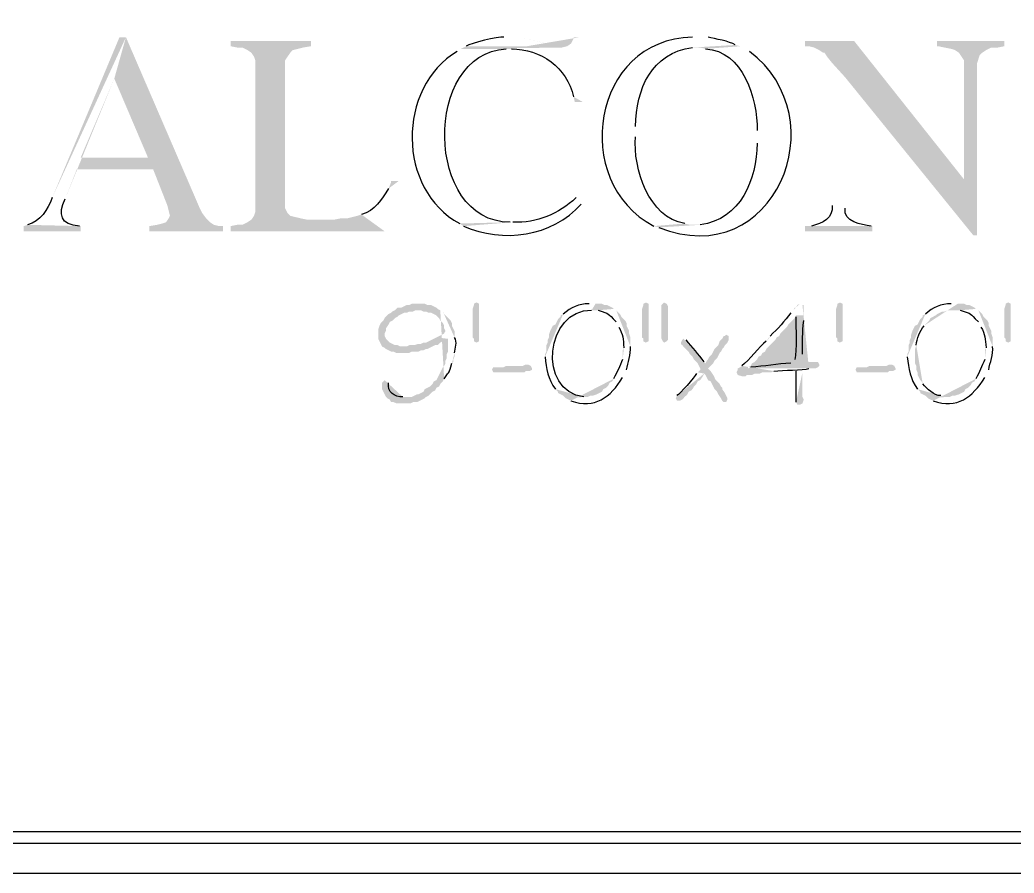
# Model space of a CAD drawing. Header units: inches. Extents: x -167 to 6071, y -6287 to -2731.
# Drawn here: x 1487.37 to 1528.36, y -6100.04 to -6064.88 of the extents above; entities that cross this region are included whole.
import ezdxf

# ---------------------------------------------------------------- set-up
doc = ezdxf.new("R2010")
doc.units = ezdxf.units.IN
doc.header["$LTSCALE"] = 96
doc.header["$MEASUREMENT"] = 0
doc.layers.add('PDF_Geometry', color=7, linetype='Continuous', true_color=0x4a4a4a)
doc.layers.add('PDF_Solid Fills', color=7, linetype='Continuous')

msp = doc.modelspace()

# ---------------------------------------------------------------- hatches: boundary and pattern name
at = {"layer": 'PDF_Solid Fills', "transparency": 33554559}
h = msp.add_hatch(color=256, dxfattribs=at)
h.paths.add_polyline_path([(1491.743, -6065.589), (1491.477, -6065.589), (1488.703, -6072.202)], flags=0)
h.paths.add_polyline_path([(1487.69, -6073.322), (1487.53, -6073.375), (1487.53, -6073.589), (1489.877, -6073.589), (1489.877, -6073.375), (1489.823, -6073.375)], flags=0)
h.paths.add_polyline_path([(1489.237, -6072.255), (1489.717, -6071.029), (1492.863, -6071.029), (1489.877, -6070.549), (1491.263, -6067.295)], flags=0)
for points in [[(1491.743, -6065.589), (1491.263, -6067.295), (1492.65, -6070.549), (1489.877, -6070.549), (1492.863, -6071.029), (1493.45, -6072.522), (1493.503, -6072.735), (1493.557, -6072.949), (1493.503, -6073.055), (1493.397, -6073.215), (1493.237, -6073.269), (1493.023, -6073.322), (1492.703, -6073.375), (1492.703, -6073.589), (1495.743, -6073.589), (1495.743, -6073.375), (1495.583, -6073.375), (1495.37, -6073.322), (1495.21, -6073.215), (1495.05, -6073.055), (1494.89, -6072.842), (1494.783, -6072.629)], [(1499.37, -6065.749), (1496.063, -6065.749), (1496.063, -6065.962), (1496.33, -6066.015), (1496.543, -6066.015), (1496.757, -6066.122), (1496.917, -6066.229), (1497.023, -6066.389), (1497.077, -6066.549), (1497.077, -6072.789), (1497.023, -6072.949), (1496.917, -6073.109), (1499.743, -6073.109), (1499.21, -6073.109), (1498.943, -6073.055), (1498.517, -6072.949), (1498.41, -6072.842), (1498.357, -6072.735), (1498.303, -6072.629), (1498.303, -6066.549), (1498.41, -6066.389), (1498.517, -6066.229), (1498.623, -6066.122), (1498.837, -6066.069), (1499.05, -6066.015), (1499.37, -6065.962)], [(1521.77, -6065.749), (1519.743, -6065.749), (1519.743, -6065.962), (1519.903, -6065.962), (1520.117, -6066.015), (1520.33, -6066.122), (1520.49, -6066.229), (1520.543, -6066.229), (1520.65, -6066.389), (1520.863, -6066.655), (1521.397, -6067.242), (1526.677, -6073.749), (1526.303, -6071.455)], [(1527.957, -6065.749), (1525.183, -6065.749), (1525.183, -6065.962), (1525.237, -6065.962), (1525.77, -6066.069), (1525.93, -6066.122), (1526.09, -6066.229), (1526.197, -6066.389), (1526.303, -6066.549), (1526.303, -6071.455), (1526.677, -6073.749), (1526.837, -6073.749), (1526.837, -6066.655), (1526.943, -6066.335), (1527.05, -6066.229), (1527.21, -6066.122), (1527.423, -6066.015), (1527.69, -6066.015), (1527.957, -6065.962)], [(1503.797, -6076.575), (1503.53, -6076.575), (1503.423, -6076.629), (1503.317, -6076.629), (1503.21, -6076.682), (1503.103, -6076.735), (1502.943, -6076.735), (1502.837, -6076.842), (1502.73, -6076.895), (1502.677, -6076.949), (1502.57, -6077.002), (1502.41, -6077.162), (1502.357, -6077.269), (1502.25, -6077.375), (1502.197, -6077.482), (1502.143, -6077.642), (1502.143, -6078.015), (1502.197, -6078.122), (1502.303, -6078.335), (1503.21, -6078.335), (1503.05, -6078.335), (1502.943, -6078.282), (1502.837, -6078.282), (1502.623, -6078.175), (1502.463, -6078.015), (1502.41, -6077.909), (1502.41, -6077.802), (1502.463, -6077.695), (1502.463, -6077.589), (1502.57, -6077.429), (1502.623, -6077.322), (1502.73, -6077.269), (1502.837, -6077.162), (1502.943, -6077.109), (1502.997, -6077.055), (1503.103, -6077.002), (1503.21, -6076.949), (1503.317, -6076.949), (1503.423, -6076.895), (1503.583, -6076.895), (1503.69, -6076.842), (1504.703, -6076.842), (1504.597, -6076.789), (1504.543, -6076.735), (1504.437, -6076.682), (1504.33, -6076.629), (1504.17, -6076.629), (1504.063, -6076.575), (1503.957, -6076.575)], [(1506.303, -6076.789), (1506.303, -6078.122), (1506.197, -6078.175), (1506.09, -6078.122), (1506.09, -6078.015), (1506.037, -6077.962), (1506.037, -6076.789), (1506.09, -6076.629), (1506.09, -6076.575), (1506.197, -6076.522), (1506.303, -6076.575)], [(1513.183, -6076.522), (1513.077, -6076.575), (1513.077, -6076.629), (1513.023, -6076.789), (1513.023, -6077.962), (1513.077, -6078.015), (1513.077, -6078.122), (1513.183, -6078.175), (1513.29, -6078.122), (1513.29, -6076.575)], [(1513.93, -6076.522), (1513.877, -6076.575), (1513.823, -6076.629), (1513.823, -6078.015), (1513.877, -6078.122), (1513.93, -6078.175), (1514.037, -6078.122), (1514.09, -6078.069), (1514.09, -6076.682), (1514.037, -6076.575)], [(1521.29, -6076.789), (1521.29, -6078.122), (1521.183, -6078.175), (1521.077, -6078.122), (1521.077, -6078.015), (1521.023, -6077.962), (1521.023, -6076.789), (1521.077, -6076.629), (1521.077, -6076.575), (1521.183, -6076.522), (1521.29, -6076.575)], [(1528.117, -6076.522), (1528.01, -6076.575), (1528.01, -6076.629), (1527.957, -6076.789), (1527.957, -6077.962), (1528.01, -6078.015), (1528.01, -6078.122), (1528.117, -6078.175), (1528.223, -6078.122), (1528.223, -6076.575)], [(1504.543, -6077.962), (1504.437, -6078.015), (1504.33, -6078.069), (1504.223, -6078.122), (1504.117, -6078.175), (1504.01, -6078.175), (1503.903, -6078.229), (1503.797, -6078.229), (1503.637, -6078.282), (1503.423, -6078.282), (1503.317, -6078.335), (1502.303, -6078.335), (1502.41, -6078.389), (1502.463, -6078.442), (1502.57, -6078.495), (1502.677, -6078.549), (1502.783, -6078.549), (1502.89, -6078.602), (1503.423, -6078.602), (1503.53, -6078.549), (1503.797, -6078.549), (1503.903, -6078.495), (1504.01, -6078.495), (1504.117, -6078.442), (1504.17, -6078.442), (1504.383, -6078.335), (1504.49, -6078.282), (1504.597, -6078.282), (1504.703, -6078.175), (1504.81, -6078.122), (1504.917, -6078.069), (1504.97, -6078.015)], [(1516.49, -6077.855), (1516.437, -6077.909), (1516.383, -6077.909), (1516.33, -6078.015), (1516.223, -6078.122), (1516.17, -6078.282), (1516.117, -6078.335), (1516.01, -6078.442), (1515.957, -6078.549), (1515.903, -6078.655), (1515.797, -6078.762), (1515.743, -6078.869), (1515.69, -6078.922), (1515.637, -6079.029), (1515.317, -6079.029), (1515.37, -6079.135), (1515.423, -6079.242), (1515.423, -6079.295), (1515.317, -6079.402), (1515.583, -6079.455), (1515.637, -6079.509), (1515.69, -6079.615), (1515.743, -6079.722), (1515.85, -6079.775), (1515.957, -6079.989), (1516.01, -6080.095), (1516.117, -6080.202), (1516.17, -6080.309), (1516.277, -6080.469), (1516.33, -6080.575), (1516.383, -6080.629), (1516.49, -6080.629), (1516.543, -6080.522), (1516.543, -6080.469), (1516.49, -6080.362), (1516.437, -6080.255), (1516.33, -6080.095), (1516.33, -6080.042), (1516.277, -6079.989), (1516.223, -6079.882), (1516.17, -6079.829), (1516.063, -6079.722), (1516.01, -6079.615), (1515.957, -6079.509), (1515.85, -6079.349), (1515.743, -6079.242), (1515.85, -6079.135), (1515.957, -6079.029), (1516.01, -6078.922), (1516.117, -6078.815), (1516.17, -6078.709), (1516.223, -6078.602), (1516.277, -6078.549), (1516.33, -6078.442), (1516.383, -6078.389), (1516.437, -6078.282), (1516.543, -6078.175), (1516.597, -6078.069), (1516.597, -6077.909)], [(1508.33, -6079.082), (1508.223, -6079.082), (1508.117, -6079.135), (1507.423, -6079.135), (1507.317, -6079.189), (1506.89, -6079.189), (1506.837, -6079.295), (1506.89, -6079.402), (1508.17, -6079.402), (1508.223, -6079.349), (1508.383, -6079.349), (1508.49, -6079.295), (1508.49, -6079.242), (1508.437, -6079.135)], [(1523.317, -6079.082), (1523.21, -6079.082), (1523.103, -6079.135), (1522.41, -6079.135), (1522.303, -6079.189), (1521.877, -6079.189), (1521.823, -6079.295), (1521.877, -6079.402), (1523.157, -6079.402), (1523.21, -6079.349), (1523.37, -6079.349), (1523.477, -6079.295), (1523.477, -6079.242), (1523.423, -6079.135)]]:
    msp.add_hatch(color=256, dxfattribs=at).paths.add_polyline_path(points)
h = msp.add_hatch(color=256, dxfattribs=at)
h.paths.add_polyline_path([(1510.463, -6065.589), (1510.197, -6065.589), (1510.197, -6065.642), (1510.09, -6065.855), (1509.93, -6065.962), (1509.717, -6066.015), (1505.557, -6066.069), (1507.637, -6066.069)], flags=0)
h.paths.add_polyline_path([(1510.197, -6068.042), (1510.25, -6068.255), (1510.57, -6068.255)], flags=0)
h = msp.add_hatch(color=256, dxfattribs=at)
h.paths.add_polyline_path([(1507.477, -6065.589), (1507.317, -6065.589)], flags=0)
h.paths.add_polyline_path([(1505.77, -6065.962), (1505.557, -6066.069), (1509.717, -6066.015), (1509.557, -6065.962)], flags=0)
h.paths.add_polyline_path([(1509.557, -6065.962, 0.003622), (1507.957, -6065.589)], flags=0)
h.paths.add_polyline_path([(1507.957, -6065.589), (1507.743, -6065.589)], flags=0)
h = msp.add_hatch(color=256, dxfattribs=at)
h.paths.add_polyline_path([(1515.263, -6065.589), (1515.103, -6065.589)], flags=0)
h.paths.add_polyline_path([(1513.503, -6073.375), (1515.21, -6073.322), (1514.997, -6073.322), (1514.783, -6073.269)], flags=0)
h.paths.add_polyline_path([(1512.757, -6069.695), (1512.757, -6069.269)], flags=0)
h.paths.add_polyline_path([(1515.103, -6066.015), (1515.37, -6066.015), (1517.077, -6065.962), (1516.863, -6065.909)], flags=0)
h.paths.add_polyline_path([(1515.743, -6065.589), (1515.53, -6065.589)], flags=0)
h = msp.add_hatch(color=256, dxfattribs=at)
h.paths.add_polyline_path([(1505.557, -6066.069), (1505.397, -6066.175)], flags=0)
h.paths.add_polyline_path([(1505.503, -6073.269), (1507.69, -6073.215), (1507.583, -6073.215)], flags=0)
h.paths.add_polyline_path([(1507.423, -6066.069), (1507.637, -6066.069)], flags=0)
h = msp.add_hatch(color=256, dxfattribs=at)
h.paths.add_polyline_path([(1517.077, -6065.962), (1515.37, -6066.015), (1515.423, -6066.015), (1515.637, -6066.069)], flags=0)
h.paths.add_polyline_path([(1517.77, -6069.429), (1517.77, -6069.962)], flags=0)
h.paths.add_polyline_path([(1515.423, -6073.322), (1515.21, -6073.322), (1513.503, -6073.375), (1513.717, -6073.429)], flags=0)
h.paths.add_polyline_path([(1517.45, -6066.175), (1517.29, -6066.069)], flags=0)
h = msp.add_hatch(color=256, dxfattribs=at)
h.paths.add_polyline_path([(1520.863, -6066.655), (1520.863, -6072.522)], flags=0)
h.paths.add_polyline_path([(1520.01, -6073.375), (1519.743, -6073.375), (1519.743, -6073.589), (1522.517, -6073.589), (1522.517, -6073.375), (1522.463, -6073.375)], flags=0)
h.paths.add_polyline_path([(1521.397, -6072.629), (1521.397, -6067.242)], flags=0)
h = msp.add_hatch(color=256, dxfattribs=at)
h.paths.add_polyline_path([(1502.997, -6071.509), (1502.677, -6071.509), (1502.677, -6071.562), (1502.57, -6071.829)], flags=0)
h.paths.add_polyline_path([(1501.45, -6072.895), (1501.29, -6072.949), (1500.863, -6073.055), (1500.597, -6073.055), (1500.33, -6073.109), (1496.917, -6073.109), (1496.757, -6073.215), (1496.543, -6073.322), (1496.33, -6073.322), (1496.063, -6073.375), (1496.063, -6073.589), (1502.41, -6073.589)], flags=0)
h = msp.add_hatch(color=256, dxfattribs=at)
h.paths.add_polyline_path([(1510.517, -6072.042), (1510.303, -6072.202)], flags=0)
h.paths.add_polyline_path([(1507.69, -6073.215), (1505.503, -6073.269), (1505.663, -6073.375)], flags=0)
h.paths.add_polyline_path([(1510.517, -6072.469), (1510.73, -6072.309)], flags=0)
h = msp.add_hatch(color=256, dxfattribs=at)
h.paths.add_polyline_path([(1504.703, -6076.842), (1503.797, -6076.842), (1503.903, -6076.842), (1504.01, -6076.895), (1504.117, -6076.895), (1504.223, -6076.949), (1504.33, -6076.949), (1504.437, -6077.002), (1504.543, -6077.055), (1504.597, -6077.109), (1504.65, -6077.162), (1504.703, -6077.269), (1504.81, -6077.375), (1504.863, -6077.482), (1504.863, -6077.589), (1504.917, -6077.695), (1504.863, -6077.802), (1504.757, -6077.855), (1504.65, -6077.909), (1504.543, -6077.962), (1504.97, -6078.015), (1505.023, -6078.015), (1505.023, -6078.549), (1504.97, -6078.655), (1504.97, -6078.815), (1504.917, -6078.922), (1504.917, -6079.029), (1504.863, -6079.135), (1504.81, -6079.189), (1504.597, -6079.615), (1504.543, -6079.722), (1504.437, -6079.775), (1504.383, -6079.882), (1504.277, -6079.989), (1504.17, -6080.042), (1504.063, -6080.095), (1504.01, -6080.202), (1503.797, -6080.309), (1503.743, -6080.309), (1503.53, -6080.415), (1503.157, -6080.415), (1504.063, -6080.469), (1504.117, -6080.415), (1504.223, -6080.362), (1504.277, -6080.309), (1504.383, -6080.202), (1504.49, -6080.149), (1504.543, -6080.042), (1504.65, -6079.989), (1504.703, -6079.882), (1504.81, -6079.775), (1504.863, -6079.669)], flags=0)
h.paths.add_polyline_path([(1505.183, -6079.029), (1505.237, -6078.975), (1505.237, -6078.869), (1505.29, -6078.762), (1505.29, -6078.602)], flags=0)
h.paths.add_polyline_path([(1505.29, -6077.962), (1505.29, -6077.695), (1505.183, -6077.482), (1505.183, -6077.375), (1505.13, -6077.269), (1505.077, -6077.215), (1504.97, -6077.109), (1504.863, -6077.002), (1504.81, -6076.895)], flags=0)
h = msp.add_hatch(color=256, dxfattribs=at)
h.paths.add_polyline_path([(1510.997, -6076.522), (1510.837, -6076.575)], flags=0)
h.paths.add_polyline_path([(1509.77, -6077.002), (1509.663, -6077.055), (1509.663, -6077.109), (1509.557, -6077.215), (1509.503, -6077.322), (1509.45, -6077.429), (1509.343, -6077.482), (1509.29, -6077.589), (1509.237, -6077.695), (1509.183, -6077.855), (1509.183, -6077.962), (1509.13, -6078.069), (1509.13, -6078.175), (1509.077, -6078.282), (1509.077, -6078.549), (1509.023, -6078.655), (1509.023, -6078.762)], flags=0)
h.paths.add_polyline_path([(1509.45, -6080.095), (1509.557, -6080.202), (1509.557, -6080.255), (1509.77, -6080.362), (1509.877, -6080.469), (1510.677, -6080.415), (1510.623, -6080.415)], flags=0)
h.paths.add_polyline_path([(1510.943, -6076.842), (1511.85, -6076.789), (1511.797, -6076.735), (1511.69, -6076.682), (1511.583, -6076.629), (1511.477, -6076.629), (1511.37, -6076.575), (1511.103, -6076.575)], flags=0)
h = msp.add_hatch(color=256, dxfattribs=at)
h.paths.add_polyline_path([(1511.85, -6076.789), (1510.943, -6076.842), (1511.21, -6076.842)], flags=0)
h.paths.add_polyline_path([(1511.957, -6077.322), (1512.01, -6077.429), (1512.063, -6077.535)], flags=0)
h.paths.add_polyline_path([(1512.277, -6078.389), (1512.223, -6078.495), (1512.223, -6078.869)], flags=0)
h.paths.add_polyline_path([(1511.85, -6079.669), (1511.797, -6079.775), (1511.69, -6079.829), (1511.637, -6079.935), (1511.53, -6080.042), (1511.423, -6080.095), (1511.37, -6080.202), (1511.263, -6080.255), (1511.157, -6080.309), (1510.997, -6080.362), (1510.89, -6080.362), (1510.783, -6080.415), (1510.677, -6080.415), (1509.877, -6080.469), (1509.983, -6080.522), (1510.09, -6080.575)], flags=0)
h.paths.add_polyline_path([(1512.223, -6079.615), (1512.383, -6079.295)], flags=0)
h.paths.add_polyline_path([(1512.543, -6078.335), (1512.543, -6077.962), (1512.49, -6077.802), (1512.49, -6077.695), (1512.437, -6077.589), (1512.383, -6077.482), (1512.383, -6077.375), (1512.33, -6077.269), (1512.17, -6077.109), (1512.117, -6077.002), (1512.063, -6076.949), (1511.957, -6076.842)], flags=0)
h = msp.add_hatch(color=256, dxfattribs=at)
h.paths.add_polyline_path([(1519.53, -6076.575), (1519.423, -6076.629), (1519.37, -6076.735), (1519.317, -6076.735), (1519.263, -6076.842), (1519.157, -6076.949)], flags=0)
h.paths.add_polyline_path([(1518.303, -6077.909), (1518.25, -6078.015), (1518.143, -6078.122)], flags=0)
h.paths.add_polyline_path([(1517.13, -6079.135), (1517.077, -6079.189), (1516.97, -6079.242), (1516.97, -6079.295), (1516.917, -6079.402), (1516.97, -6079.509), (1517.13, -6079.562), (1517.29, -6079.562), (1517.343, -6079.509), (1517.557, -6079.509), (1517.663, -6079.455), (1517.877, -6079.455), (1517.983, -6079.402), (1518.357, -6079.402), (1518.463, -6079.349)], flags=0)
h.paths.add_polyline_path([(1519.903, -6079.242), (1520.17, -6079.242), (1517.397, -6079.242), (1517.397, -6079.189), (1517.503, -6079.135), (1517.557, -6079.029), (1517.663, -6078.975), (1517.77, -6078.869), (1517.823, -6078.762), (1517.93, -6078.709), (1517.983, -6078.602), (1518.09, -6078.549), (1518.143, -6078.442), (1518.25, -6078.335), (1518.303, -6078.282), (1518.41, -6078.175), (1518.517, -6078.069), (1518.57, -6077.962), (1518.677, -6077.909), (1518.73, -6077.802), (1518.837, -6077.695), (1518.89, -6077.642), (1518.997, -6077.535), (1519.05, -6077.429), (1519.157, -6077.322), (1519.21, -6077.269), (1519.317, -6077.162), (1519.37, -6077.055), (1519.69, -6077.055), (1519.69, -6076.629), (1519.637, -6076.629)], flags=0)
h = msp.add_hatch(color=256, dxfattribs=at)
h.paths.add_polyline_path([(1525.93, -6076.522), (1525.77, -6076.575)], flags=0)
h.paths.add_polyline_path([(1524.703, -6077.002), (1524.597, -6077.055), (1524.597, -6077.109), (1524.49, -6077.215), (1524.437, -6077.322), (1524.383, -6077.429), (1524.277, -6077.482), (1524.17, -6077.695), (1524.117, -6077.855), (1524.117, -6077.962), (1524.063, -6078.069), (1524.063, -6078.175), (1524.01, -6078.282), (1524.01, -6078.549), (1523.957, -6078.655), (1523.957, -6078.762)], flags=0)
h.paths.add_polyline_path([(1524.383, -6080.095), (1524.49, -6080.202), (1524.49, -6080.255), (1524.597, -6080.309), (1524.703, -6080.362), (1524.81, -6080.469), (1525.61, -6080.415), (1525.45, -6080.415), (1525.343, -6080.362)], flags=0)
h.paths.add_polyline_path([(1524.597, -6079.882), (1524.543, -6079.775), (1524.49, -6079.722), (1524.437, -6079.615), (1524.383, -6079.509), (1524.383, -6079.402), (1524.33, -6079.295), (1524.33, -6079.135), (1524.277, -6079.029), (1524.277, -6078.442), (1524.33, -6078.282)], flags=0)
h.paths.add_polyline_path([(1524.65, -6077.482), (1524.757, -6077.375), (1524.863, -6077.269), (1524.917, -6077.162), (1525.023, -6077.109), (1525.13, -6077.055), (1525.183, -6077.002), (1525.29, -6076.949), (1525.397, -6076.895), (1525.503, -6076.895), (1525.663, -6076.842), (1525.877, -6076.842), (1526.783, -6076.789), (1526.73, -6076.735), (1526.623, -6076.682), (1526.517, -6076.629), (1526.41, -6076.629), (1526.303, -6076.575), (1526.037, -6076.575)], flags=0)
h = msp.add_hatch(color=256, dxfattribs=at)
h.paths.add_polyline_path([(1526.783, -6076.789), (1525.877, -6076.842), (1526.143, -6076.842)], flags=0)
h.paths.add_polyline_path([(1526.89, -6077.322), (1526.943, -6077.429), (1526.997, -6077.535)], flags=0)
h.paths.add_polyline_path([(1527.21, -6078.389), (1527.157, -6078.495), (1527.157, -6078.869)], flags=0)
h.paths.add_polyline_path([(1526.783, -6079.669), (1526.73, -6079.775), (1526.623, -6079.829), (1526.57, -6079.935), (1526.463, -6080.042), (1526.357, -6080.095), (1526.303, -6080.202), (1526.197, -6080.255), (1526.09, -6080.309), (1525.93, -6080.362), (1525.823, -6080.362), (1525.717, -6080.415), (1525.61, -6080.415), (1524.81, -6080.469), (1525.023, -6080.575)], flags=0)
h.paths.add_polyline_path([(1527.157, -6079.615), (1527.21, -6079.509), (1527.263, -6079.402), (1527.317, -6079.295)], flags=0)
h.paths.add_polyline_path([(1527.477, -6078.335), (1527.477, -6077.962), (1527.423, -6077.802), (1527.423, -6077.695), (1527.317, -6077.482), (1527.317, -6077.375), (1527.263, -6077.269), (1527.21, -6077.215), (1527.103, -6077.109), (1527.05, -6077.002), (1526.89, -6076.842)], flags=0)
h = msp.add_hatch(color=256, dxfattribs=at)
h.paths.add_polyline_path([(1519.69, -6077.055), (1519.37, -6077.055), (1519.37, -6077.109)], flags=0)
h.paths.add_polyline_path([(1519.317, -6078.869), (1519.317, -6079.029), (1519.157, -6079.029)], flags=0)
h.paths.add_polyline_path([(1517.503, -6079.189), (1517.397, -6079.242), (1520.17, -6079.242), (1520.277, -6079.189), (1520.33, -6079.135), (1520.33, -6079.082), (1520.277, -6078.975), (1519.637, -6078.975), (1519.637, -6078.655)], flags=0)
h.paths.add_polyline_path([(1519.69, -6077.269), (1519.69, -6077.162)], flags=0)
h = msp.add_hatch(color=256, dxfattribs=at)
h.paths.add_polyline_path([(1514.73, -6078.015), (1514.677, -6078.069), (1514.623, -6078.175), (1514.623, -6078.229), (1514.677, -6078.282), (1514.783, -6078.389), (1514.943, -6078.549), (1514.997, -6078.655), (1515.103, -6078.762), (1515.157, -6078.869), (1515.263, -6078.975), (1515.317, -6079.029), (1515.637, -6079.029), (1515.583, -6078.975)], flags=0)
h.paths.add_polyline_path([(1514.837, -6078.069), (1514.783, -6078.069)], flags=0)
h = msp.add_hatch(color=256, dxfattribs=at)
h.paths.add_polyline_path([(1519.637, -6079.295), (1519.37, -6079.295), (1519.37, -6079.349)], flags=0)
h.paths.add_polyline_path([(1519.37, -6080.629), (1519.423, -6080.735), (1519.53, -6080.735), (1519.637, -6080.682), (1519.69, -6080.522), (1519.637, -6080.415), (1519.637, -6079.402)], flags=0)
h = msp.add_hatch(color=256, dxfattribs=at)
h.paths.add_polyline_path([(1515.317, -6079.402), (1515.263, -6079.455)], flags=0)
h.paths.add_polyline_path([(1514.463, -6080.362), (1514.41, -6080.469), (1514.463, -6080.575), (1514.57, -6080.575), (1514.677, -6080.522), (1514.783, -6080.415), (1514.89, -6080.309), (1514.943, -6080.202), (1515.05, -6080.149), (1515.103, -6080.095), (1515.157, -6079.989), (1515.263, -6079.882), (1515.317, -6079.775), (1515.423, -6079.722), (1515.53, -6079.562), (1515.583, -6079.455)], flags=0)
h = msp.add_hatch(color=256, dxfattribs=at)
h.paths.add_polyline_path([(1502.41, -6079.722), (1502.357, -6079.775), (1502.303, -6079.829), (1502.303, -6080.095), (1502.357, -6080.202), (1502.463, -6080.415), (1502.517, -6080.469), (1502.623, -6080.522), (1502.677, -6080.629), (1502.783, -6080.629), (1502.89, -6080.682), (1503.477, -6080.682), (1503.583, -6080.629), (1503.743, -6080.629), (1503.957, -6080.522), (1504.063, -6080.469), (1503.157, -6080.415)], flags=0)
h.paths.add_polyline_path([(1502.57, -6079.829), (1502.517, -6079.722)], flags=0)

# ---------------------------------------------------------------- linework, layer by layer
at = {"layer": 'PDF_Geometry', "color": 7}
msp.add_lwpolyline([(1454.89, -6052.042), (1454.89, -6100.042), (1562.89, -6100.042), (1562.89, -6052.042)], dxfattribs=at)
at = {"layer": 'PDF_Geometry'}
for points in [[(1559.903, -6098.335), (1457.93, -6098.335)], [(1559.903, -6098.815), (1457.93, -6098.815)]]:
    msp.add_lwpolyline(points, dxfattribs=at)
for points in [[(1507.317, -6065.589), (1507.095, -6065.551), (1505.963, -6065.828), (1505.77, -6065.962)], [(1515.103, -6065.589), (1510.936, -6065.671), (1510.055, -6071.543), (1513.503, -6073.375)], [(1516.863, -6065.909), (1516.645, -6065.753), (1516.02, -6065.657), (1515.743, -6065.589)], [(1505.397, -6066.175), (1502.899, -6067.674), (1502.911, -6071.871), (1505.503, -6073.269)], [(1507.583, -6073.215), (1504.048, -6073.215), (1503.982, -6066.239), (1507.423, -6066.069)], [(1507.637, -6066.069), (1508.846, -6066.071), (1509.934, -6066.839), (1510.197, -6068.042)], [(1512.757, -6069.269), (1512.774, -6067.736), (1513.411, -6066.231), (1515.103, -6066.015)], [(1513.717, -6073.429), (1518.471, -6075.328), (1521.117, -6068.919), (1517.45, -6066.175)], [(1515.637, -6066.069), (1517.196, -6066.145), (1517.784, -6068.127), (1517.77, -6069.429)], [(1514.783, -6073.269), (1513.304, -6073.04), (1512.638, -6070.998), (1512.757, -6069.695)], [(1517.77, -6069.962), (1517.753, -6071.446), (1517.091, -6073.11), (1515.423, -6073.322)], [(1502.57, -6071.829), (1502.268, -6072.275), (1502.017, -6072.75), (1501.45, -6072.895)], [(1488.703, -6072.202), (1488.524, -6072.678), (1488.213, -6073.2), (1487.69, -6073.322)], [(1489.823, -6073.375), (1489.046, -6073.335), (1488.928, -6072.883), (1489.237, -6072.255)], [(1510.303, -6072.202), (1509.566, -6072.889), (1508.707, -6073.248), (1507.69, -6073.215)], [(1505.663, -6073.375), (1507.295, -6074.086), (1509.299, -6073.823), (1510.517, -6072.469)], [(1520.863, -6072.522), (1520.903, -6073.065), (1520.47, -6073.248), (1520.01, -6073.375)], [(1522.463, -6073.375), (1522.061, -6073.315), (1521.315, -6073.202), (1521.397, -6072.629)], [(1510.623, -6080.415), (1508.684, -6080.196), (1509.05, -6076.792), (1510.943, -6076.842)], [(1510.837, -6076.575), (1510.412, -6076.567), (1510.088, -6076.726), (1509.77, -6077.002)], [(1511.21, -6076.842), (1511.737, -6077.007), (1511.552, -6076.934), (1511.957, -6077.322)], [(1525.77, -6076.575), (1525.345, -6076.567), (1525.022, -6076.726), (1524.703, -6077.002)], [(1526.143, -6076.842), (1526.67, -6077.008), (1526.486, -6076.933), (1526.89, -6077.322)], [(1519.157, -6076.949), (1518.91, -6077.298), (1518.618, -6077.599), (1518.303, -6077.909)], [(1519.37, -6077.109), (1519.341, -6077.56), (1519.43, -6078.484), (1519.317, -6078.869)], [(1512.063, -6077.535), (1512.246, -6077.826), (1512.237, -6078.031), (1512.277, -6078.389)], [(1519.637, -6078.655), (1519.628, -6078.102), (1519.633, -6077.808), (1519.69, -6077.269)], [(1524.33, -6078.282), (1524.353, -6078.002), (1524.474, -6077.71), (1524.65, -6077.482)], [(1526.997, -6077.535), (1527.18, -6077.826), (1527.17, -6078.031), (1527.21, -6078.389)], [(1505.29, -6078.602), (1505.301, -6078.399), (1505.427, -6078.16), (1505.29, -6077.962)], [(1515.583, -6078.975), (1515.355, -6078.656), (1515.091, -6078.367), (1514.837, -6078.069)], [(1512.383, -6079.295), (1512.434, -6079.004), (1512.575, -6078.679), (1512.543, -6078.335)], [(1518.143, -6078.122), (1517.859, -6078.313), (1517.441, -6078.921), (1517.13, -6079.135)], [(1527.317, -6079.295), (1527.368, -6079.004), (1527.509, -6078.679), (1527.477, -6078.335)], [(1509.023, -6078.762), (1509.086, -6079.255), (1509.136, -6079.679), (1509.45, -6080.095)], [(1512.223, -6078.869), (1512.094, -6079.15), (1512.006, -6079.383), (1511.85, -6079.669)], [(1523.957, -6078.762), (1524.02, -6079.254), (1524.07, -6079.68), (1524.383, -6080.095)], [(1527.157, -6078.869), (1527.028, -6079.151), (1526.939, -6079.383), (1526.783, -6079.669)], [(1504.863, -6079.669), (1505.127, -6079.269), (1505.035, -6079.503), (1505.183, -6079.029)], [(1519.157, -6079.029), (1518.595, -6079.039), (1518.058, -6079.163), (1517.503, -6079.189)], [(1518.463, -6079.349), (1518.828, -6079.31), (1519.658, -6079.316), (1519.903, -6079.242)], [(1510.09, -6080.575), (1511.085, -6080.937), (1511.713, -6080.421), (1512.223, -6079.615)], [(1515.263, -6079.455), (1515.204, -6079.588), (1514.573, -6080.311), (1514.463, -6080.362)], [(1519.37, -6079.349), (1519.37, -6079.775), (1519.37, -6080.202), (1519.37, -6080.629)], [(1525.023, -6080.575), (1526.018, -6080.937), (1526.646, -6080.422), (1527.157, -6079.615)], [(1503.157, -6080.415), (1502.82, -6080.421), (1502.507, -6080.215), (1502.57, -6079.829)], [(1525.343, -6080.362), (1525.038, -6080.363), (1524.795, -6080.085), (1524.597, -6079.882)]]:
    msp.add_open_spline(points, degree=3, dxfattribs=at)

doc.saveas('drawing.dxf')
